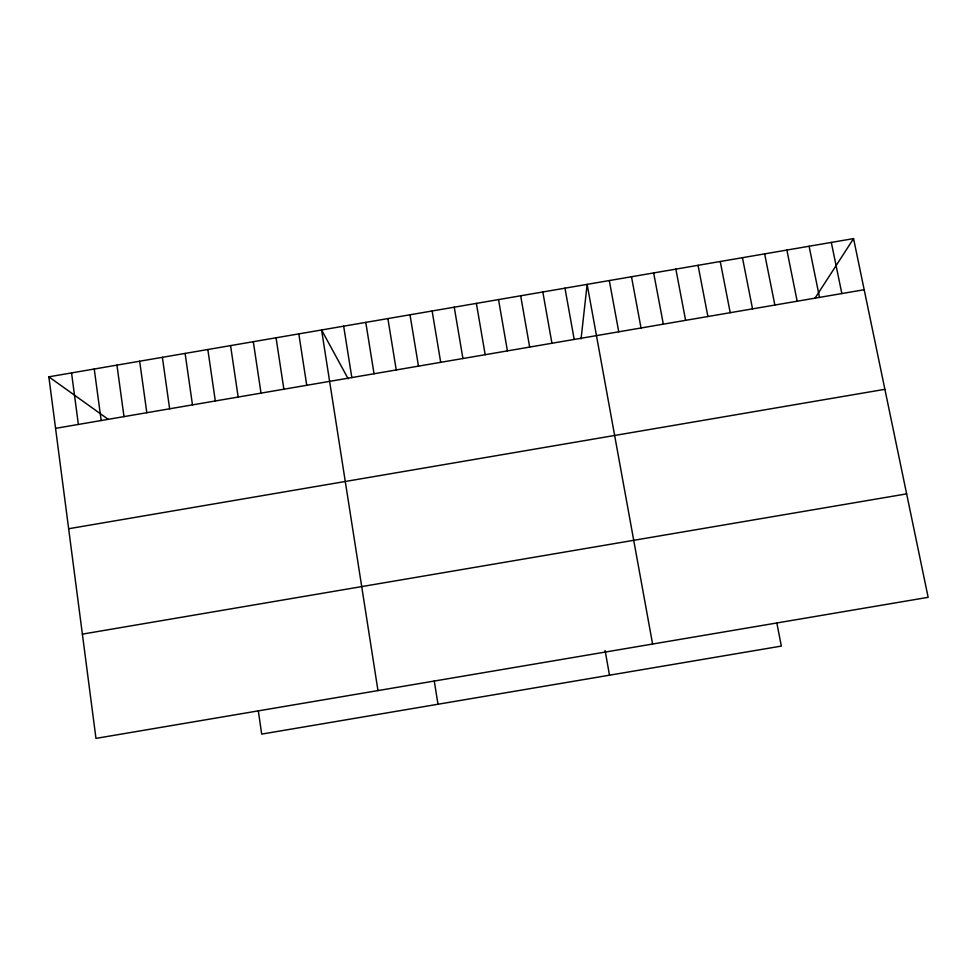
<?xml version="1.0" encoding="UTF-8"?>
<svg xmlns="http://www.w3.org/2000/svg" width="977" height="977" viewBox="0 0 977 977"><rect width="100%" height="100%" fill="white"/><g stroke="black" fill="none" stroke-linecap="round" stroke-linejoin="round"><path stroke-width="1.47" d="M581.071 338.86L587.14 284.368L652.599 644.026M814.989 298.254L853.556 238.608L48.85 376.817L95.966 738.392L928.15 597.326L853.556 238.608M55.567 428.353L864.181 289.729M68.646 528.74L884.893 389.31M82.373 634.134L906.632 493.873M48.85 376.817L108.325 419.402M348.166 378.783L321.58 329.982L377.977 690.592M831.317 242.43L841.844 293.564M809.09 246.241L819.508 297.387M786.876 250.063L797.171 301.221M764.649 253.873L774.846 305.044M742.447 257.696L752.534 308.866M720.244 261.506L730.222 312.701M776.825 622.874L781.331 646.09L261.689 734.106L258.307 710.767M698.042 265.317L707.91 316.524M675.852 269.127L685.61 320.346M653.662 272.937L663.322 324.169M631.484 276.747L641.022 327.991M609.306 280.558L618.746 331.801M564.975 288.166L574.195 339.446M542.821 291.976L551.932 343.257M605.105 650.487L609.489 675.192M520.668 295.787L529.668 347.079M498.526 299.585L507.417 350.89M476.385 303.383L485.178 354.7M454.244 307.193L462.927 358.522M432.127 310.991L440.7 362.333M409.998 314.789L418.474 366.143M387.881 318.587L396.247 369.953M434.24 680.945L438.001 704.234M365.777 322.386L374.032 373.764M343.672 326.184L351.818 377.574M298.815 333.89L306.741 385.292M276.051 337.798L283.88 389.212M253.312 341.706L261.018 393.133M230.56 345.614L238.168 397.053M207.832 349.51L215.319 400.973M185.105 353.418L192.481 404.881M162.377 357.326L169.644 408.801M139.662 361.221L146.819 412.709M116.947 365.129L123.994 416.629M94.244 369.025L101.181 420.537M71.541 372.921L78.368 424.445"/></g></svg>
